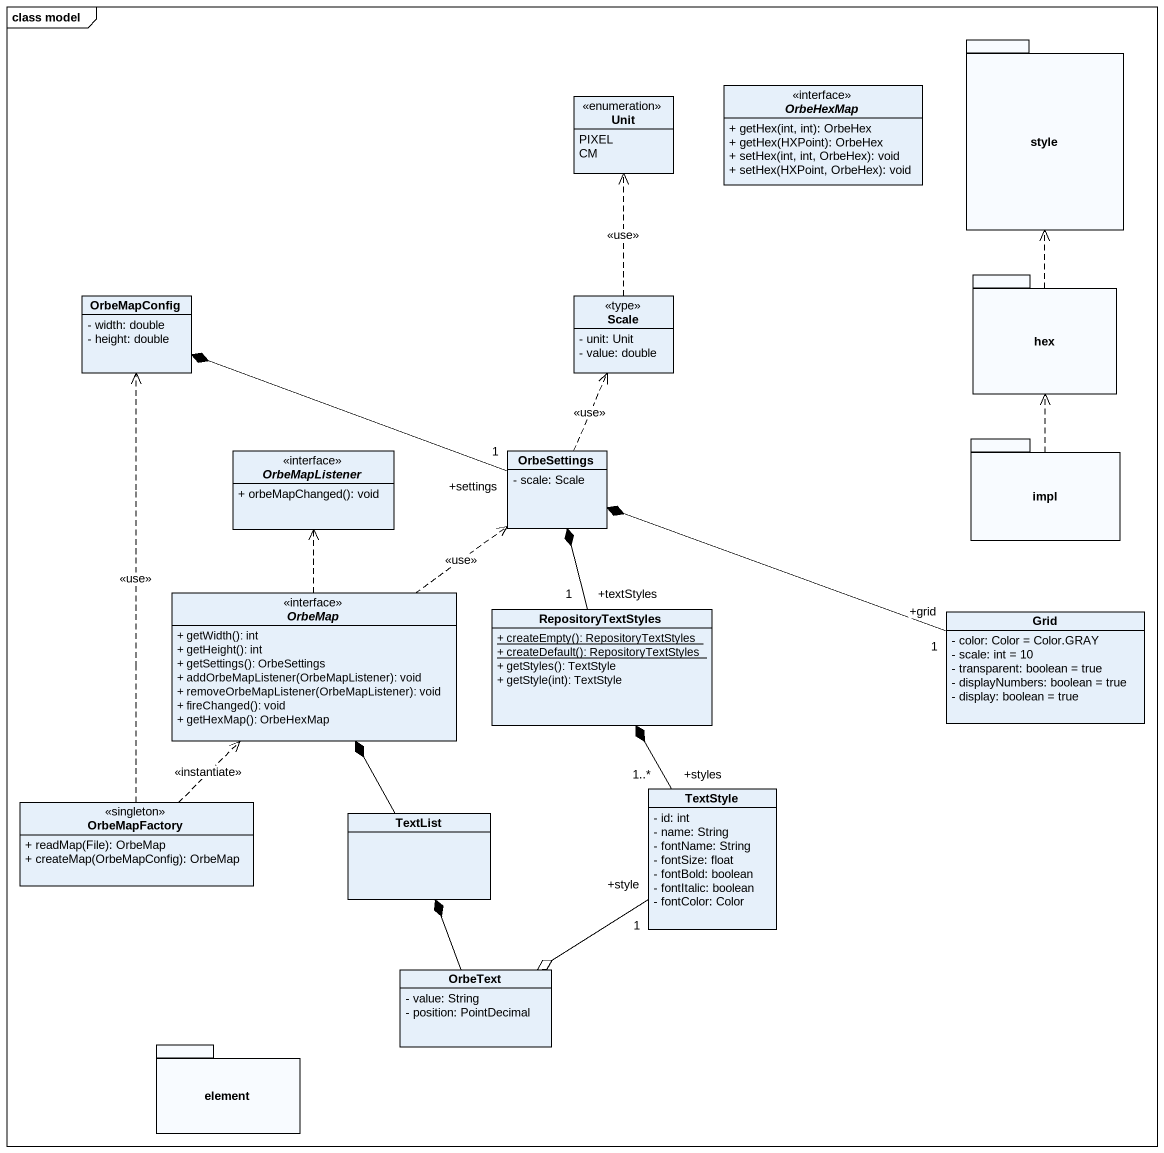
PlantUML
@startuml
mainframe class model
hide circle
hide empty members
skinparam classAttributeIconSize 0
package style {
}
enum Unit {
  PIXEL
  CM
}
interface OrbeHexMap <<interface>> {
  + getHex(int, int): OrbeHex
  + getHex(HXPoint): OrbeHex
  + setHex(int, int, OrbeHex): void
  + setHex(HXPoint, OrbeHex): void
}
package hex {
}
class OrbeMapConfig {
  - width: double
  - height: double
}
class "Scale" as Scale_ <<type>> {
  - unit: Unit
  - value: double
}
interface OrbeMapListener <<interface>> {
  + orbeMapChanged(): void
}
class OrbeSettings {
  - scale: Scale
}
package impl {
}
interface OrbeMap <<interface>> {
  + getWidth(): int
  + getHeight(): int
  + getSettings(): OrbeSettings
  + addOrbeMapListener(OrbeMapListener): void
  + removeOrbeMapListener(OrbeMapListener): void
  + fireChanged(): void
  + getHexMap(): OrbeHexMap
}
class RepositoryTextStyles {
  {static} + createEmpty(): RepositoryTextStyles
  {static} + createDefault(): RepositoryTextStyles
  + getStyles(): TextStyle
  + getStyle(int): TextStyle
}
class Grid {
  - color: Color = Color.GRAY
  - scale: int = 10
  - transparent: boolean = true
  - displayNumbers: boolean = true
  - display: boolean = true
}
class OrbeMapFactory <<singleton>> {
  + readMap(File): OrbeMap
  + createMap(OrbeMapConfig): OrbeMap
}
class TextList
class TextStyle {
  - id: int
  - name: String
  - fontName: String
  - fontSize: float
  - fontBold: boolean
  - fontItalic: boolean
  - fontColor: Color
}
class OrbeText {
  - value: String
  - position: PointDecimal
}
package element {
}
hex .up.> style
Scale_ .up.> Unit : <<use>>
OrbeSettings "+settings\n1" -left-* OrbeMapConfig
OrbeSettings .up.> Scale_ : <<use>>
impl .up.> hex
OrbeMap .up.> OrbeMapListener
OrbeMap .up.> OrbeSettings : <<use>>
RepositoryTextStyles "+textStyles\n1" -up-* OrbeSettings
Grid "+grid\n1" -left-* OrbeSettings
OrbeMapFactory .up.> OrbeMapConfig : <<use>>
OrbeMapFactory .up.> OrbeMap : <<instantiate>>
TextList -up-* OrbeMap
TextStyle "+styles\n1..*" -up-* RepositoryTextStyles
TextStyle "+style\n1" --o OrbeText
OrbeText -up-* TextList
@enduml
